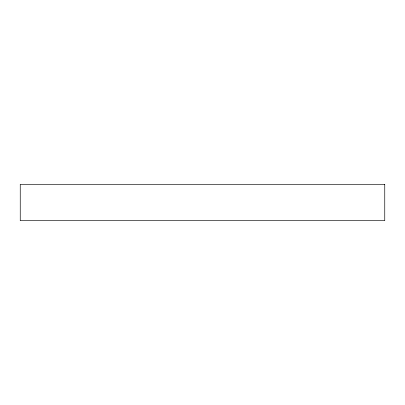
<?xml version="1.0" encoding="UTF-8"?>
<svg xmlns="http://www.w3.org/2000/svg" width="405" height="405" viewBox="0 0 405 405"><rect width="100%" height="100%" fill="white"/><g stroke="black" fill="none" stroke-linecap="round" stroke-linejoin="round"><path stroke-width="0.61" d="M384.75 184.31L20.25 184.31L20.25 220.69L384.75 220.69L384.75 184.31"/></g></svg>
